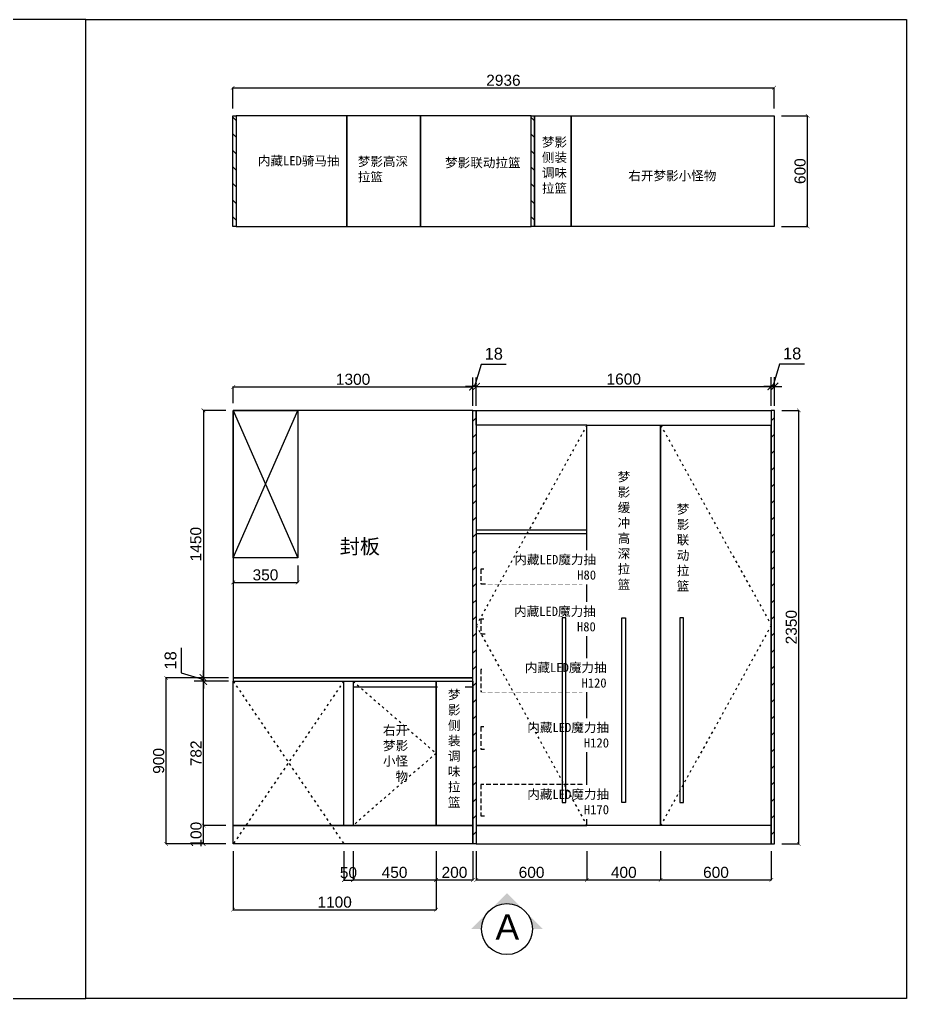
# Model space of a CAD drawing. Header units: millimetres. Extents: x 0 to 1097966, y -63096 to 223085.
# Drawn here: x 1084147 to 1088957, y 207450 to 212756 of the extents above; entities that cross this region are included whole.
import ezdxf

# ---------------------------------------------------------------- set-up
doc = ezdxf.new("R2010")
doc.units = ezdxf.units.MM
for name, pattern in [('1800', [200000, 100000, 100000]), ('34', [30, 12, -18]), ('DASHEDX2', [38.1, 25.4, -12.7])]:
    doc.linetypes.add(name, pattern=pattern)
doc.styles.get("Standard").update_dxf_attribs({"font": 'arial.ttf'})
doc.dimstyles.new('板材标注', dxfattribs={"dimscale": 40, "dimtxt": 1.6, "dimasz": 1, "dimexe": 1.25, "dimexo": 0.625, "dimtad": 1, "dimdec": 0, "dimtxsty": 'Standard', "dimblk": 'ARCHTICK', "dimcen": 2.5, "dimdle": 2, "dimclrd": 5, "dimclre": 5, "dimadec": 0, "dimazin": 0, "dimtfac": 1, "dimtmove": 1, "dimatfit": 3, "dimldrblk": 'DOT', "dimfxl": 1, "dimarcsym": 0})
doc.dimstyles.new('橱柜侧', dxfattribs={"dimtxt": 60, "dimasz": 20, "dimexe": 1.25, "dimexo": 40, "dimgap": 10, "dimtad": 1, "dimdec": 0, "dimtxsty": 'Standard', "dimblk": 'ARCHTICK', "dimcen": 2.5, "dimclrd": 1, "dimclre": 1, "dimadec": 0, "dimazin": 0, "dimtfac": 1, "dimtmove": 0, "dimatfit": 3, "dimfxl": 1, "dimarcsym": 0})
pattern_1 = [(45, (-21950.55, -12343.9), (-44.9012806, 44.9012806), [])]
pattern_2 = [(135, (1287399.76, -781659.03), (-44.9012806, -44.9012806), [])]

# ---------------------------------------------------------------- blocks, each defined once
blk = doc.blocks.new('_ArchTick')
at = {"color": 0, "linetype": 'ByBlock', "const_width": 0.15}
blk.add_lwpolyline([(-0.5, -0.5), (0.5, 0.5)], dxfattribs=at)
blk = doc.blocks.new('*D220')
at = {"color": 1, "lineweight": -2, "transparency": 16777216}
for p, q in [((1087624, 208247.7), (1087624, 208091.5)), ((1088224, 208247.7), (1088224, 208091.5)), ((1087624, 208092.7), (1088224, 208092.7))]:
    blk.add_line(p, q, dxfattribs=at)
at = {"layer": 'Defpoints', "color": 0, "linetype": '1800', "lineweight": -2, "transparency": 16777216}
for p in [(1087624, 208287.7), (1088224, 208287.7), (1088224, 208092.7)]:
    blk.add_point(p, dxfattribs=at)
at = {"color": 1, "linetype": '1800', "lineweight": -2, "transparency": 16777216, "xscale": 20, "yscale": 20, "zscale": 20, "rotation": 180}
blk.add_blockref('_ArchTick', (1087624, 208092.7), dxfattribs=at)
at = {"color": 1, "linetype": '1800', "lineweight": -2, "transparency": 16777216, "xscale": 20, "yscale": 20, "zscale": 20}
blk.add_blockref('_ArchTick', (1088224, 208092.7), dxfattribs=at)
at = {"color": 0, "linetype": '1800', "transparency": 16777216, "insert": (1087924, 208133.3), "char_height": 60, "attachment_point": 5}
blk.add_mtext('600', dxfattribs=at)
blk = doc.blocks.new('*D221')
at = {"color": 1, "lineweight": -2, "transparency": 16777216}
for p, q in [((1087224, 208247.7), (1087224, 208091.5)), ((1087624, 208247.7), (1087624, 208091.5)), ((1087224, 208092.7), (1087624, 208092.7))]:
    blk.add_line(p, q, dxfattribs=at)
at = {"layer": 'Defpoints', "color": 0, "linetype": '1800', "lineweight": -2, "transparency": 16777216}
for p in [(1087224, 208287.7), (1087624, 208287.7), (1087624, 208092.7)]:
    blk.add_point(p, dxfattribs=at)
at = {"color": 1, "linetype": '1800', "lineweight": -2, "transparency": 16777216, "xscale": 20, "yscale": 20, "zscale": 20, "rotation": 180}
blk.add_blockref('_ArchTick', (1087224, 208092.7), dxfattribs=at)
at = {"color": 1, "linetype": '1800', "lineweight": -2, "transparency": 16777216, "xscale": 20, "yscale": 20, "zscale": 20}
blk.add_blockref('_ArchTick', (1087624, 208092.7), dxfattribs=at)
at = {"color": 0, "linetype": '1800', "transparency": 16777216, "insert": (1087424, 208133.3), "char_height": 60, "attachment_point": 5}
blk.add_mtext('400', dxfattribs=at)
blk = doc.blocks.new('*D222')
at = {"color": 1, "lineweight": -2, "transparency": 16777216}
for p, q in [((1086624, 208247.7), (1086624, 208091.5)), ((1087224, 208247.7), (1087224, 208091.5)), ((1086624, 208092.7), (1087224, 208092.7))]:
    blk.add_line(p, q, dxfattribs=at)
at = {"layer": 'Defpoints', "color": 0, "linetype": '1800', "lineweight": -2, "transparency": 16777216}
for p in [(1086624, 208287.7), (1087224, 208287.7), (1087224, 208092.7)]:
    blk.add_point(p, dxfattribs=at)
at = {"color": 1, "linetype": '1800', "lineweight": -2, "transparency": 16777216, "xscale": 20, "yscale": 20, "zscale": 20, "rotation": 180}
blk.add_blockref('_ArchTick', (1086624, 208092.7), dxfattribs=at)
at = {"color": 1, "linetype": '1800', "lineweight": -2, "transparency": 16777216, "xscale": 20, "yscale": 20, "zscale": 20}
blk.add_blockref('_ArchTick', (1087224, 208092.7), dxfattribs=at)
at = {"color": 0, "linetype": '1800', "transparency": 16777216, "insert": (1086924, 208133.3), "char_height": 60, "attachment_point": 5}
blk.add_mtext('600', dxfattribs=at)
blk = doc.blocks.new('*D223')
at = {"color": 1, "lineweight": -2, "transparency": 16777216}
for p, q in [((1086406, 208247.7), (1086406, 208091.5)), ((1086606, 208247.7), (1086606, 208091.5)), ((1086406, 208092.7), (1086606, 208092.7))]:
    blk.add_line(p, q, dxfattribs=at)
at = {"layer": 'Defpoints', "color": 0, "linetype": '1800', "lineweight": -2, "transparency": 16777216}
for p in [(1086406, 208287.7), (1086606, 208287.7), (1086606, 208092.7)]:
    blk.add_point(p, dxfattribs=at)
at = {"color": 1, "linetype": '1800', "lineweight": -2, "transparency": 16777216, "xscale": 20, "yscale": 20, "zscale": 20, "rotation": 180}
blk.add_blockref('_ArchTick', (1086406, 208092.7), dxfattribs=at)
at = {"color": 1, "linetype": '1800', "lineweight": -2, "transparency": 16777216, "xscale": 20, "yscale": 20, "zscale": 20}
blk.add_blockref('_ArchTick', (1086606, 208092.7), dxfattribs=at)
at = {"color": 0, "linetype": '1800', "transparency": 16777216, "insert": (1086506, 208133.3), "char_height": 60, "attachment_point": 5}
blk.add_mtext('200', dxfattribs=at)
blk = doc.blocks.new('*D224')
at = {"color": 1, "lineweight": -2, "transparency": 16777216}
for p, q in [((1085956, 208247.7), (1085956, 208091.5)), ((1086406, 208247.7), (1086406, 208091.5)), ((1085956, 208092.7), (1086406, 208092.7))]:
    blk.add_line(p, q, dxfattribs=at)
at = {"layer": 'Defpoints', "color": 0, "linetype": '1800', "lineweight": -2, "transparency": 16777216}
for p in [(1085956, 208287.7), (1086406, 208287.7), (1086406, 208092.7)]:
    blk.add_point(p, dxfattribs=at)
at = {"color": 1, "linetype": '1800', "lineweight": -2, "transparency": 16777216, "xscale": 20, "yscale": 20, "zscale": 20, "rotation": 180}
blk.add_blockref('_ArchTick', (1085956, 208092.7), dxfattribs=at)
at = {"color": 1, "linetype": '1800', "lineweight": -2, "transparency": 16777216, "xscale": 20, "yscale": 20, "zscale": 20}
blk.add_blockref('_ArchTick', (1086406, 208092.7), dxfattribs=at)
at = {"color": 0, "linetype": '1800', "transparency": 16777216, "insert": (1086181, 208133.3), "char_height": 60, "attachment_point": 5}
blk.add_mtext('450', dxfattribs=at)
blk = doc.blocks.new('*D225')
at = {"color": 1, "lineweight": -2, "transparency": 16777216}
for p, q in [((1085906, 208247.7), (1085906, 208090.2)), ((1085956, 208247.7), (1085956, 208090.2)), ((1085906, 208091.5), (1085956, 208091.5))]:
    blk.add_line(p, q, dxfattribs=at)
at = {"layer": 'Defpoints', "color": 0, "linetype": '1800', "lineweight": -2, "transparency": 16777216}
for p in [(1085906, 208287.7), (1085956, 208287.7), (1085956, 208091.5)]:
    blk.add_point(p, dxfattribs=at)
at = {"color": 1, "linetype": '1800', "lineweight": -2, "transparency": 16777216, "xscale": 20, "yscale": 20, "zscale": 20, "rotation": 180}
blk.add_blockref('_ArchTick', (1085906, 208091.5), dxfattribs=at)
at = {"color": 1, "linetype": '1800', "lineweight": -2, "transparency": 16777216, "xscale": 20, "yscale": 20, "zscale": 20}
blk.add_blockref('_ArchTick', (1085956, 208091.5), dxfattribs=at)
at = {"color": 0, "linetype": '1800', "transparency": 16777216, "insert": (1085931, 208132.1), "char_height": 60, "attachment_point": 5}
blk.add_mtext('50', dxfattribs=at)
blk = doc.blocks.new('*D226')
at = {"color": 1, "lineweight": -2, "transparency": 16777216}
for p, q in [((1085306, 208247.7), (1085306, 207930.1)), ((1086406, 208247.7), (1086406, 207930.1)), ((1085306, 207931.3), (1086406, 207931.3))]:
    blk.add_line(p, q, dxfattribs=at)
at = {"layer": 'Defpoints', "color": 0, "linetype": '1800', "lineweight": -2, "transparency": 16777216}
for p in [(1085306, 208287.7), (1086406, 208287.7), (1086406, 207931.3)]:
    blk.add_point(p, dxfattribs=at)
at = {"color": 1, "linetype": '1800', "lineweight": -2, "transparency": 16777216, "xscale": 20, "yscale": 20, "zscale": 20, "rotation": 180}
blk.add_blockref('_ArchTick', (1085306, 207931.3), dxfattribs=at)
at = {"color": 1, "linetype": '1800', "lineweight": -2, "transparency": 16777216, "xscale": 20, "yscale": 20, "zscale": 20}
blk.add_blockref('_ArchTick', (1086406, 207931.3), dxfattribs=at)
at = {"color": 0, "linetype": '1800', "transparency": 16777216, "insert": (1085856, 207972), "char_height": 60, "attachment_point": 5}
blk.add_mtext('1100', dxfattribs=at)
blk = doc.blocks.new('*D227')
at = {"color": 1, "lineweight": -2, "transparency": 16777216}
for p, q in [((1085266, 208387.7), (1085144.2, 208387.7)), ((1085145.5, 208287.7), (1085145.5, 208387.7)), ((1085266, 208287.7), (1085144.2, 208287.7))]:
    blk.add_line(p, q, dxfattribs=at)
at = {"layer": 'Defpoints', "color": 0, "linetype": '1800', "lineweight": -2, "transparency": 16777216}
for p in [(1085145.5, 208387.7), (1085306, 208387.7), (1085306, 208287.7)]:
    blk.add_point(p, dxfattribs=at)
at = {"color": 1, "linetype": '1800', "lineweight": -2, "transparency": 16777216, "xscale": 20, "yscale": 20, "zscale": 20}
for p, rotation in [((1085145.5, 208387.7), 90), ((1085145.5, 208287.7), 270)]:
    blk.add_blockref('_ArchTick', p, dxfattribs=dict(at, rotation=rotation))
at = {"color": 0, "linetype": '1800', "transparency": 16777216, "insert": (1085104.8, 208337.7), "char_height": 60, "attachment_point": 5, "rotation": 90}
blk.add_mtext('100', dxfattribs=at)
blk = doc.blocks.new('*D228')
at = {"color": 1, "lineweight": -2, "transparency": 16777216}
for p, q in [((1085266, 209169.7), (1085144.2, 209169.7)), ((1085145.5, 208387.7), (1085145.5, 209169.7)), ((1085266, 208387.7), (1085144.2, 208387.7))]:
    blk.add_line(p, q, dxfattribs=at)
at = {"layer": 'Defpoints', "color": 0, "linetype": '1800', "lineweight": -2, "transparency": 16777216}
for p in [(1085145.5, 209169.7), (1085306, 209169.7), (1085306, 208387.7)]:
    blk.add_point(p, dxfattribs=at)
at = {"color": 1, "linetype": '1800', "lineweight": -2, "transparency": 16777216, "xscale": 20, "yscale": 20, "zscale": 20}
for p, rotation in [((1085145.5, 209169.7), 90), ((1085145.5, 208387.7), 270)]:
    blk.add_blockref('_ArchTick', p, dxfattribs=dict(at, rotation=rotation))
at = {"color": 0, "linetype": '1800', "transparency": 16777216, "insert": (1085104.8, 208778.7), "char_height": 60, "attachment_point": 5, "rotation": 90}
blk.add_mtext('782', dxfattribs=at)
blk = doc.blocks.new('*D229')
at = {"color": 5, "lineweight": -2, "transparency": 16777216}
for p, q in [((1085024, 209350.5), (1085024, 209214.7)), ((1085024, 209214.7), (1085144.2, 209178.7)), ((1085144.2, 209187.7), (1085144.2, 209227.7)), ((1085281, 209187.7), (1085094.2, 209187.7)), ((1085281, 209169.7), (1085094.2, 209169.7)), ((1085144.2, 209169.7), (1085144.2, 209187.7)), ((1085144.2, 209169.7), (1085144.2, 209129.7))]:
    blk.add_line(p, q, dxfattribs=at)
at = {"layer": 'Defpoints', "color": 0, "linetype": '1800', "lineweight": -2, "transparency": 16777216}
for p in [(1085144.2, 209187.7), (1085306, 209187.7), (1085306, 209169.7)]:
    blk.add_point(p, dxfattribs=at)
at = {"color": 5, "linetype": '1800', "lineweight": -2, "transparency": 16777216, "xscale": 40, "yscale": 40, "zscale": 40}
for p, rotation in [((1085144.2, 209187.7), 270), ((1085144.2, 209169.7), 90)]:
    blk.add_blockref('_ArchTick', p, dxfattribs=dict(at, rotation=rotation))
at = {"color": 0, "linetype": '1800', "transparency": 16777216, "insert": (1084966.3, 209282.6), "char_height": 64, "attachment_point": 5, "rotation": 90}
blk.add_mtext('18', dxfattribs=at)
blk = doc.blocks.new('_Dot')
at = {"color": 0, "linetype": 'ByBlock', "lineweight": -2}
blk.add_line((-0.5, 0), (-1, 0), dxfattribs=at)
at = {"color": 0, "linetype": 'ByBlock', "const_width": 0.5}
blk.add_lwpolyline([(-0.25, 0, 1), (0.25, 0, 1)], format="xyb", close=True, dxfattribs=at)
blk = doc.blocks.new('*D230')
at = {"color": 1, "lineweight": -2, "transparency": 16777216}
for p, q in [((1085266, 209187.7), (1084941.2, 209187.7)), ((1084942.5, 208287.7), (1084942.5, 209187.7)), ((1085266, 208287.7), (1084941.2, 208287.7))]:
    blk.add_line(p, q, dxfattribs=at)
at = {"layer": 'Defpoints', "color": 0, "linetype": '1800', "lineweight": -2, "transparency": 16777216}
for p in [(1084942.5, 209187.7), (1085306, 209187.7), (1085306, 208287.7)]:
    blk.add_point(p, dxfattribs=at)
at = {"color": 1, "linetype": '1800', "lineweight": -2, "transparency": 16777216, "xscale": 20, "yscale": 20, "zscale": 20}
for p, rotation in [((1084942.5, 209187.7), 90), ((1084942.5, 208287.7), 270)]:
    blk.add_blockref('_ArchTick', p, dxfattribs=dict(at, rotation=rotation))
at = {"color": 0, "linetype": '1800', "transparency": 16777216, "insert": (1084901.8, 208737.7), "char_height": 60, "attachment_point": 5, "rotation": 90}
blk.add_mtext('900', dxfattribs=at)
blk = doc.blocks.new('*D231')
at = {"color": 1, "lineweight": -2, "transparency": 16777216}
for p, q in [((1088282, 210637.7), (1088374.5, 210637.7)), ((1088373.3, 208287.7), (1088373.3, 210637.7)), ((1088282, 208287.7), (1088374.5, 208287.7))]:
    blk.add_line(p, q, dxfattribs=at)
at = {"layer": 'Defpoints', "color": 0, "linetype": '1800', "lineweight": -2, "transparency": 16777216}
for p in [(1088242, 210637.7), (1088373.3, 210637.7), (1088242, 208287.7)]:
    blk.add_point(p, dxfattribs=at)
at = {"color": 1, "linetype": '1800', "lineweight": -2, "transparency": 16777216, "xscale": 20, "yscale": 20, "zscale": 20}
for p, rotation in [((1088373.3, 210637.7), 90), ((1088373.3, 208287.7), 270)]:
    blk.add_blockref('_ArchTick', p, dxfattribs=dict(at, rotation=rotation))
at = {"color": 0, "linetype": '1800', "transparency": 16777216, "insert": (1088332.6, 209462.7), "char_height": 60, "attachment_point": 5, "rotation": 90}
blk.add_mtext('2350', dxfattribs=at)
blk = doc.blocks.new('*D232')
at = {"color": 1, "lineweight": -2, "transparency": 16777216}
for p, q in [((1085306, 210677.7), (1085306, 210766.6)), ((1085306, 210765.3), (1086606, 210765.3)), ((1086606, 210677.7), (1086606, 210766.6))]:
    blk.add_line(p, q, dxfattribs=at)
at = {"layer": 'Defpoints', "color": 0, "linetype": '1800', "lineweight": -2, "transparency": 16777216}
for p in [(1086606, 210765.3), (1085306, 210637.7), (1086606, 210637.7)]:
    blk.add_point(p, dxfattribs=at)
at = {"color": 1, "linetype": '1800', "lineweight": -2, "transparency": 16777216, "xscale": 20, "yscale": 20, "zscale": 20, "rotation": 180}
blk.add_blockref('_ArchTick', (1085306, 210765.3), dxfattribs=at)
at = {"color": 1, "linetype": '1800', "lineweight": -2, "transparency": 16777216, "xscale": 20, "yscale": 20, "zscale": 20}
blk.add_blockref('_ArchTick', (1086606, 210765.3), dxfattribs=at)
at = {"color": 0, "linetype": '1800', "transparency": 16777216, "insert": (1085956, 210806), "char_height": 60, "attachment_point": 5}
blk.add_mtext('1300', dxfattribs=at)
blk = doc.blocks.new('*D233')
at = {"color": 1, "lineweight": -2, "transparency": 16777216}
for p, q in [((1085266, 210637.7), (1085143, 210637.7)), ((1085144.2, 210637.7), (1085144.2, 209187.7)), ((1085266, 209187.7), (1085143, 209187.7))]:
    blk.add_line(p, q, dxfattribs=at)
at = {"layer": 'Defpoints', "color": 0, "linetype": '1800', "lineweight": -2, "transparency": 16777216}
for p in [(1085306, 210637.7), (1085144.2, 209187.7), (1085306, 209187.7)]:
    blk.add_point(p, dxfattribs=at)
at = {"color": 1, "linetype": '1800', "lineweight": -2, "transparency": 16777216, "xscale": 20, "yscale": 20, "zscale": 20}
for p, rotation in [((1085144.2, 210637.7), 90), ((1085144.2, 209187.7), 270)]:
    blk.add_blockref('_ArchTick', p, dxfattribs=dict(at, rotation=rotation))
at = {"color": 0, "linetype": '1800', "transparency": 16777216, "insert": (1085103.6, 209912.7), "char_height": 60, "attachment_point": 5, "rotation": 90}
blk.add_mtext('1450', dxfattribs=at)
blk = doc.blocks.new('*D234')
at = {"color": 1, "lineweight": -2, "transparency": 16777216}
for p, q in [((1085306, 209797.7), (1085306, 209704)), ((1085656, 209797.7), (1085656, 209704)), ((1085306, 209705.3), (1085656, 209705.3))]:
    blk.add_line(p, q, dxfattribs=at)
at = {"layer": 'Defpoints', "color": 0, "linetype": '1800', "lineweight": -2, "transparency": 16777216}
for p in [(1085306, 209837.7), (1085656, 209837.7), (1085656, 209705.3)]:
    blk.add_point(p, dxfattribs=at)
at = {"color": 1, "linetype": '1800', "lineweight": -2, "transparency": 16777216, "xscale": 20, "yscale": 20, "zscale": 20, "rotation": 180}
blk.add_blockref('_ArchTick', (1085306, 209705.3), dxfattribs=at)
at = {"color": 1, "linetype": '1800', "lineweight": -2, "transparency": 16777216, "xscale": 20, "yscale": 20, "zscale": 20}
blk.add_blockref('_ArchTick', (1085656, 209705.3), dxfattribs=at)
at = {"color": 0, "linetype": '1800', "transparency": 16777216, "insert": (1085481, 209745.9), "char_height": 60, "attachment_point": 5}
blk.add_mtext('350', dxfattribs=at)
blk = doc.blocks.new('*D235')
at = {"color": 1, "linetype": '1800', "lineweight": -2, "transparency": 16777216}
for p, q in [((1086624, 210677.7), (1086624, 210767.8)), ((1086624, 210766.6), (1088224, 210766.6)), ((1088224, 210677.7), (1088224, 210767.8))]:
    blk.add_line(p, q, dxfattribs=at)
at = {"layer": 'Defpoints', "color": 0, "linetype": '1800', "lineweight": -2, "transparency": 16777216}
for p in [(1088224, 210766.6), (1086624, 210637.7), (1088224, 210637.7)]:
    blk.add_point(p, dxfattribs=at)
at = {"color": 1, "linetype": '1800', "lineweight": -2, "transparency": 16777216, "xscale": 20, "yscale": 20, "zscale": 20, "rotation": 180}
blk.add_blockref('_ArchTick', (1086624, 210766.6), dxfattribs=at)
at = {"color": 1, "linetype": '1800', "lineweight": -2, "transparency": 16777216, "xscale": 20, "yscale": 20, "zscale": 20}
blk.add_blockref('_ArchTick', (1088224, 210766.6), dxfattribs=at)
at = {"color": 0, "linetype": '1800', "lineweight": -2, "transparency": 16777216, "insert": (1087424, 210807.2), "char_height": 60, "attachment_point": 5}
blk.add_mtext('1600', dxfattribs=at)
blk = doc.blocks.new('*D236')
at = {"color": 5, "linetype": '1800', "lineweight": -2, "transparency": 16777216}
for p, q in [((1088269.1, 210888), (1088233, 210767.8)), ((1088404.9, 210888), (1088269.1, 210888)), ((1088224, 210662.7), (1088224, 210817.8)), ((1088242, 210662.7), (1088242, 210817.8)), ((1088224, 210767.8), (1088184, 210767.8)), ((1088224, 210767.8), (1088242, 210767.8)), ((1088242, 210767.8), (1088282, 210767.8))]:
    blk.add_line(p, q, dxfattribs=at)
at = {"layer": 'Defpoints', "color": 0, "linetype": '1800', "lineweight": -2, "transparency": 16777216}
for p in [(1088242, 210767.8), (1088224, 210637.7), (1088242, 210637.7)]:
    blk.add_point(p, dxfattribs=at)
at = {"color": 5, "linetype": '1800', "lineweight": -2, "transparency": 16777216, "xscale": 40, "yscale": 40, "zscale": 40}
blk.add_blockref('_ArchTick', (1088224, 210767.8), dxfattribs=at)
at = {"color": 5, "linetype": '1800', "lineweight": -2, "transparency": 16777216, "xscale": 40, "yscale": 40, "zscale": 40, "rotation": 180}
blk.add_blockref('_ArchTick', (1088242, 210767.8), dxfattribs=at)
at = {"color": 0, "linetype": '1800', "lineweight": -2, "transparency": 16777216, "insert": (1088337, 210945.7), "char_height": 64, "attachment_point": 5}
blk.add_mtext('18', dxfattribs=at)
blk = doc.blocks.new('*D237')
at = {"color": 5, "linetype": '1800', "lineweight": -2, "transparency": 16777216}
for p, q in [((1086651.1, 210886.8), (1086615, 210766.6)), ((1086786.9, 210886.8), (1086651.1, 210886.8)), ((1086606, 210662.7), (1086606, 210816.6)), ((1086624, 210662.7), (1086624, 210816.6)), ((1086606, 210766.6), (1086566, 210766.6)), ((1086624, 210766.6), (1086606, 210766.6)), ((1086624, 210766.6), (1086664, 210766.6))]:
    blk.add_line(p, q, dxfattribs=at)
at = {"layer": 'Defpoints', "color": 0, "linetype": '1800', "lineweight": -2, "transparency": 16777216}
for p in [(1086606, 210766.6), (1086606, 210637.7), (1086624, 210637.7)]:
    blk.add_point(p, dxfattribs=at)
at = {"color": 5, "linetype": '1800', "lineweight": -2, "transparency": 16777216, "xscale": 40, "yscale": 40, "zscale": 40}
blk.add_blockref('_ArchTick', (1086606, 210766.6), dxfattribs=at)
at = {"color": 5, "linetype": '1800', "lineweight": -2, "transparency": 16777216, "xscale": 40, "yscale": 40, "zscale": 40, "rotation": 180}
blk.add_blockref('_ArchTick', (1086624, 210766.6), dxfattribs=at)
at = {"color": 0, "linetype": '1800', "lineweight": -2, "transparency": 16777216, "insert": (1086719, 210944.4), "char_height": 64, "attachment_point": 5}
blk.add_mtext('18', dxfattribs=at)
blk = doc.blocks.new('*D242')
at = {"color": 1, "linetype": '1800', "lineweight": -2, "transparency": 16777216}
for p, q in [((1085303.4, 212274.7), (1085303.4, 212387.6)), ((1085303.4, 212386.4), (1088239.4, 212386.4)), ((1088239.4, 212274.7), (1088239.4, 212387.6))]:
    blk.add_line(p, q, dxfattribs=at)
at = {"layer": 'Defpoints', "color": 0, "linetype": '1800', "lineweight": -2, "transparency": 16777216}
for p in [(1088239.4, 212386.4), (1085303.4, 212234.7), (1088239.4, 212234.7)]:
    blk.add_point(p, dxfattribs=at)
at = {"color": 1, "linetype": '1800', "lineweight": -2, "transparency": 16777216, "xscale": 20, "yscale": 20, "zscale": 20, "rotation": 180}
blk.add_blockref('_ArchTick', (1085303.4, 212386.4), dxfattribs=at)
at = {"color": 1, "linetype": '1800', "lineweight": -2, "transparency": 16777216, "xscale": 20, "yscale": 20, "zscale": 20}
blk.add_blockref('_ArchTick', (1088239.4, 212386.4), dxfattribs=at)
at = {"color": 0, "linetype": '1800', "lineweight": -2, "transparency": 16777216, "insert": (1086771.4, 212427), "char_height": 60, "attachment_point": 5}
blk.add_mtext('2936', dxfattribs=at)
blk = doc.blocks.new('*D243')
at = {"color": 1, "linetype": '1800', "lineweight": -2, "transparency": 16777216}
for p, q in [((1088279.4, 212234.7), (1088422.3, 212234.7)), ((1088421.1, 211634.7), (1088421.1, 212234.7)), ((1088279.4, 211634.7), (1088422.3, 211634.7))]:
    blk.add_line(p, q, dxfattribs=at)
at = {"layer": 'Defpoints', "color": 0, "linetype": '1800', "lineweight": -2, "transparency": 16777216}
for p in [(1088239.4, 212234.7), (1088421.1, 212234.7), (1088239.4, 211634.7)]:
    blk.add_point(p, dxfattribs=at)
at = {"color": 1, "linetype": '1800', "lineweight": -2, "transparency": 16777216, "xscale": 20, "yscale": 20, "zscale": 20}
for p, rotation in [((1088421.1, 212234.7), 90), ((1088421.1, 211634.7), 270)]:
    blk.add_blockref('_ArchTick', p, dxfattribs=dict(at, rotation=rotation))
at = {"color": 0, "linetype": '1800', "lineweight": -2, "transparency": 16777216, "insert": (1088380.4, 211934.7), "char_height": 60, "attachment_point": 5, "rotation": 90}
blk.add_mtext('600', dxfattribs=at)

msp = doc.modelspace()

# ---------------------------------------------------------------- hatches: boundary and pattern name
h = msp.add_hatch()
h.set_pattern_fill('ANSI31', color=256, scale=20, angle=90)
h.set_pattern_definition(pattern_2)
h.paths.add_polyline_path([(1085303.352, 212234.742), (1085303.352, 211634.742), (1085321.352, 211634.742), (1085321.352, 212234.742)])
h = msp.add_hatch()
h.set_pattern_fill('ANSI31', color=256, scale=20, angle=90)
h.set_pattern_definition(pattern_2)
h.paths.add_polyline_path([(1086921.352, 212234.742), (1086921.352, 211634.742), (1086939.352, 211634.742), (1086939.352, 212234.742)])
h = msp.add_hatch()
h.set_pattern_fill('ANSI31', color=256, scale=20)
h.set_pattern_definition(pattern_1)
h.paths.add_polyline_path([(1086606.028, 208287.694), (1086606.028, 210637.694), (1086624.028, 210637.694), (1086624.028, 208287.694)])
h = msp.add_hatch()
h.set_pattern_fill('ANSI31', color=256, scale=20)
h.set_pattern_definition(pattern_1)
h.paths.add_polyline_path([(1088224.028, 210637.694), (1088224.028, 208287.694), (1088242.028, 208287.694), (1088242.028, 210637.694)])
h = msp.add_hatch(color=7)
h.paths.add_polyline_path([(1086790.535, 208021.474), (1086692.94, 207923.879, -0.41421356), (1086888.131, 207923.879)])
h.paths.add_polyline_path([(1086692.94, 207923.879), (1086595.344, 207826.283), (1086652.514, 207826.283, -0.19891237)])
h.paths.add_polyline_path([(1086888.131, 207923.879, -0.19891237), (1086928.556, 207826.283), (1086985.727, 207826.283)])

# ---------------------------------------------------------------- linework, layer by layer
at = {"color": 1}
for p, q in [((1085306.028, 210637.694), (1085656.028, 210637.694)), ((1085306.028, 209837.694), (1085306.028, 210637.694)), ((1085306.028, 210637.694), (1085656.028, 209837.694)), ((1085306.028, 209837.694), (1085656.028, 210637.694)), ((1085656.028, 210637.694), (1085656.028, 209837.694)), ((1085656.028, 209837.694), (1085306.028, 209837.694))]:
    msp.add_line(p, q, dxfattribs=at)
for p, q in [((1086606.028, 208287.694), (1086606.028, 210637.694)), ((1086606.028, 210637.694), (1086624.028, 210637.694)), ((1086624.028, 210557.694), (1086624.028, 210637.694)), ((1086624.028, 210637.694), (1088224.028, 210637.694)), ((1086624.028, 210637.694), (1086624.028, 208287.694)), ((1088224.028, 210637.694), (1088224.028, 210557.694)), ((1088242.028, 210637.694), (1088224.028, 210637.694)), ((1088224.028, 210637.694), (1088224.028, 208287.694)), ((1088242.028, 208287.694), (1088242.028, 210637.694)), ((1087224.028, 210557.694), (1086624.028, 210557.694)), ((1086624.028, 210557.694), (1086624.028, 208387.694)), ((1087224.028, 210557.694), (1087624.028, 210557.694)), ((1087224.028, 208387.694), (1087224.028, 210557.694)), ((1087224.028, 208387.694), (1087224.028, 210557.694)), ((1087224.028, 208387.694), (1087224.028, 210557.694)), ((1087624.028, 208387.694), (1087624.028, 210557.694)), ((1087624.028, 210557.694), (1088224.028, 210557.694)), ((1087624.028, 210557.694), (1087624.028, 208387.694)), ((1087624.028, 208387.694), (1087624.028, 210557.694)), ((1087624.028, 210557.694), (1087624.028, 208387.694)), ((1088224.028, 210557.694), (1088224.028, 208387.694)), ((1088224.028, 208387.694), (1088224.028, 210557.694)), ((1087224.028, 209987.694), (1086624.028, 209987.694)), ((1086624.028, 209987.694), (1086624.028, 209969.694)), ((1086624.028, 209969.694), (1087224.028, 209969.694)), ((1085656.028, 209837.694), (1085306.028, 209837.694)), ((1086606.028, 209187.694), (1085306.028, 209187.694)), ((1085306.028, 209187.694), (1085306.028, 209169.694)), ((1085306.028, 208387.694), (1085306.028, 209169.694)), ((1085306.028, 209169.694), (1086406.028, 209169.694)), ((1085906.028, 208387.694), (1085906.028, 209169.694)), ((1085906.028, 209169.694), (1085956.028, 209169.694)), ((1085956.028, 209169.694), (1085956.028, 208387.694)), ((1085956.028, 209169.694), (1085956.028, 209139.694)), ((1086406.028, 208387.694), (1086406.028, 209169.694)), ((1086406.028, 209169.694), (1086606.028, 209169.694)), ((1086406.028, 209169.694), (1086406.028, 208387.694)), ((1086606.028, 209169.694), (1086606.028, 209187.694)), ((1086606.028, 209169.694), (1086606.028, 208387.694)), ((1086606.028, 209139.694), (1086606.028, 209169.694)), ((1085956.028, 209139.694), (1086606.028, 209139.694)), ((1086406.028, 208387.694), (1085306.028, 208387.694)), ((1085306.028, 208287.694), (1085306.028, 208387.694)), ((1085306.028, 208387.694), (1086606.028, 208387.694)), ((1085956.028, 208387.694), (1085906.028, 208387.694)), ((1086606.028, 208387.694), (1086406.028, 208387.694)), ((1086606.028, 208387.694), (1086606.028, 208287.694)), ((1086624.028, 208387.694), (1087224.028, 208387.694)), ((1086624.028, 208387.694), (1086624.028, 208287.694)), ((1088224.028, 208387.694), (1086624.028, 208387.694)), ((1087624.028, 208387.694), (1087224.028, 208387.694)), ((1088224.028, 208387.694), (1087624.028, 208387.694)), ((1088224.028, 208287.694), (1088224.028, 208387.694)), ((1086606.028, 208287.694), (1085306.028, 208287.694)), ((1086624.028, 208287.694), (1086606.028, 208287.694)), ((1086624.028, 208287.694), (1088224.028, 208287.694)), ((1088224.028, 208287.694), (1088242.028, 208287.694))]:
    msp.add_line(p, q)
at = {"color": 8, "linetype": '34'}
for p, q in [((1087624.028, 210557.694), (1088224.028, 209472.694)), ((1088224.028, 209472.694), (1087624.028, 208387.694))]:
    msp.add_line(p, q, dxfattribs=at)
at = {"color": 251, "linetype": '34', "true_color": 0x636466}
for p, q in [((1085905.585, 209169.694), (1085306.028, 208287.694)), ((1085306.028, 209169.694), (1085906.028, 208287.694))]:
    msp.add_line(p, q, dxfattribs=at)
for points in [[(1078938.869, 207450.285), (1084506.276, 207450.285), (1084506.276, 212756.256), (1078938.869, 212756.256)], [(1085306.028, 209187.694), (1086606.028, 209187.694), (1086606.028, 210637.694), (1085306.028, 210637.694)], [(1087414.028, 209512.694), (1087434.028, 209512.694), (1087434.028, 208512.694), (1087414.028, 208512.694)], [(1087748.028, 209512.694), (1087728.028, 209512.694), (1087728.028, 208512.694), (1087748.028, 208512.694)]]:
    msp.add_lwpolyline(points, close=True)
for points in [[(1085303.352, 212234.742), (1085321.352, 212234.742), (1085321.352, 211634.742), (1085303.352, 211634.742), (1085303.352, 212234.742)], [(1085921.352, 211634.742), (1085921.352, 212234.742), (1085321.352, 212234.742), (1085321.352, 211634.742), (1085921.352, 211634.742)], [(1086321.352, 212234.742), (1085921.352, 212234.742), (1085921.352, 211634.742), (1086321.352, 211634.742), (1086321.352, 212234.742)], [(1086921.352, 211634.742), (1086921.352, 212234.742), (1086321.352, 212234.742), (1086321.352, 211634.742), (1086921.352, 211634.742)], [(1086921.352, 212234.742), (1086939.352, 212234.742), (1086939.352, 211634.742), (1086921.352, 211634.742), (1086921.352, 212234.742)], [(1086939.352, 212234.742), (1087139.352, 212234.742), (1087139.352, 211634.742), (1086939.352, 211634.742), (1086939.352, 212234.742)], [(1087139.352, 212234.742), (1088239.352, 212234.742), (1088239.352, 211634.742), (1087139.352, 211634.742), (1087139.352, 212234.742)]]:
    msp.add_lwpolyline(points)
at = {"color": 8, "linetype": 'DASHEDX2'}
for points in [[(1087199.028, 209777.694), (1086649.028, 209777.694), (1086649.028, 209697.694), (1087199.028, 209697.694)], [(1087199.028, 209505.694), (1086649.028, 209505.694), (1086649.028, 209425.694), (1087199.028, 209425.694)], [(1087199.028, 209233.694), (1086649.028, 209233.694), (1086649.028, 209113.694), (1087199.028, 209113.694)], [(1087199.028, 208921.694), (1086649.028, 208921.694), (1086649.028, 208801.694), (1087199.028, 208801.694)], [(1087199.028, 208609.694), (1086649.028, 208609.694), (1086649.028, 208439.694), (1087199.028, 208439.694)]]:
    msp.add_lwpolyline(points, close=True, dxfattribs=at)
at = {"color": 7}
msp.add_circle((1086790.535, 207826.283), 138.021, dxfattribs=at)

# ---------------------------------------------------------------- texts
at = {"color": 251, "true_color": 0x636466, "attachment_point": 1}
for s, insert, char_height, width in [('{\\f宋体|b0|i0|c134|p2;梦影侧装调味拉篮}', (1086979.995, 212117.258), 50, 163.00182), ('\\pt100;{\\fSimSun|b0|i0|c134|p2;内藏LED骑马抽}', (1085439.644, 212015.854), 50, 421.7969), ('{\\f宋体|b0|i0|c134|p2;梦影高深拉篮}', (1085981.684, 212012.094), 50, 287.79138), ('{\\f宋体|b0|i0|c134|p2;梦影联动拉篮}', (1086455.145, 212005.337), 50, 421.7969), ('{\\f宋体|b0|i0|c134|p2;右开梦影小怪物}', (1087448.653, 211934.776), 50, 512.09345), ('{\\f宋体|b0|i0|c134|p2;封板}', (1085883.79, 209940.212), 80, 512.09345)]:
    msp.add_mtext(s, dxfattribs=dict(at, insert=insert, char_height=char_height, width=width))
at = {"char_height": 50, "attachment_point": 3, "bg_fill": 2}
for s, insert, width in [('{\\f宋体|b0|i0|c134|p2;梦影缓冲高深拉篮}', (1087459.135, 210302.699), 60.1258), ('{\\f宋体|b0|i0|c134|p2;右开梦影小怪物}', (1086254.504, 208928.773), 174.56511)]:
    msp.add_mtext(s, dxfattribs=dict(at, insert=insert, width=width))
at = {"color": 7, "insert": (1086728.189, 207906.569), "char_height": 138.021, "attachment_point": 1}
msp.add_mtext('A', dxfattribs=at)

# ---------------------------------------------------------------- dimensions: what is measured, and where the dimension line sits
at = {"linetype": '1800', "lineweight": -2}
for base, p1, p2, dimstyle, picture, middle in [((1088239.352, 212386.359), (1085303.352, 212234.742), (1088239.352, 212234.742), '橱柜侧', '*D242', (1086771.352, 212427.014)), ((1086606.028, 210766.591), (1086624.028, 210637.694), (1086606.028, 210637.694), '板材标注', '*D237', (1086676.081, 210944.444)), ((1088242.028, 210767.841), (1088224.028, 210637.694), (1088242.028, 210637.694), '板材标注', '*D236', (1088294.081, 210945.694)), ((1088224.028, 210766.591), (1086624.028, 210637.694), (1088224.028, 210637.694), '橱柜侧', '*D235', (1087424.028, 210807.225))]:
    dim = msp.add_linear_dim(base=base, p1=p1, p2=p2, dimstyle=dimstyle, dxfattribs=at)
    dim.commit()
    dim.dimension.update_dxf_attribs({"geometry": picture, "text_midpoint": middle})
dim = msp.add_linear_dim(base=(1088421.053, 212234.742), p1=(1088239.352, 211634.742), p2=(1088239.352, 212234.742), angle=90, dimstyle='橱柜侧', dxfattribs=at)
dim.commit()
dim.dimension.update_dxf_attribs({"geometry": '*D243', "text_midpoint": (1088380.418, 211934.742)})
for base, p1, p2, picture, middle in [((1086606.028, 210765.341), (1085306.028, 210637.694), (1086606.028, 210637.694), '*D232', (1085956.028, 210805.995)), ((1085656.028, 209705.293), (1085306.028, 209837.694), (1085656.028, 209837.694), '*D234', (1085481.028, 209745.948)), ((1086406.028, 207931.338), (1085306.028, 208287.694), (1086406.028, 208287.694), '*D226', (1085856.028, 207971.972)), ((1086406.028, 208092.701), (1085956.028, 208287.694), (1086406.028, 208287.694), '*D224', (1086181.028, 208133.336)), ((1086606.028, 208092.701), (1086406.028, 208287.694), (1086606.028, 208287.694), '*D223', (1086506.028, 208133.336)), ((1087224.028, 208092.701), (1086624.028, 208287.694), (1087224.028, 208287.694), '*D222', (1086924.028, 208133.336)), ((1087624.028, 208092.701), (1087224.028, 208287.694), (1087624.028, 208287.694), '*D221', (1087424.028, 208133.336)), ((1088224.028, 208092.701), (1087624.028, 208287.694), (1088224.028, 208287.694), '*D220', (1087924.028, 208133.336))]:
    dim = msp.add_linear_dim(base=base, p1=p1, p2=p2, dimstyle='橱柜侧')
    dim.commit()
    dim.dimension.update_dxf_attribs({"geometry": picture, "text_midpoint": middle})
for base, p1, p2, dimstyle, picture, middle in [((1085144.202, 209187.694), (1085306.028, 210637.694), (1085306.028, 209187.694), '橱柜侧', '*D233', (1085103.568, 209912.694)), ((1088373.278, 210637.694), (1088242.028, 208287.694), (1088242.028, 210637.694), '橱柜侧', '*D231', (1088332.623, 209462.694)), ((1085144.202, 209187.694), (1085306.028, 209169.694), (1085306.028, 209187.694), '板材标注', '*D229', (1084966.349, 209239.747)), ((1084942.472, 209187.694), (1085306.028, 208287.694), (1085306.028, 209187.694), '橱柜侧', '*D230', (1084901.838, 208737.694)), ((1085145.452, 209169.694), (1085306.028, 208387.694), (1085306.028, 209169.694), '橱柜侧', '*D228', (1085104.818, 208778.694))]:
    dim = msp.add_linear_dim(base=base, p1=p1, p2=p2, angle=90, dimstyle=dimstyle)
    dim.commit()
    dim.dimension.update_dxf_attribs({"geometry": picture, "text_midpoint": middle})
dim = msp.add_linear_dim(base=(1085145.452, 208387.694), p1=(1085306.028, 208287.694), p2=(1085306.028, 208387.694), angle=90, dimstyle='橱柜侧')
dim.commit()
dim.dimension.update_dxf_attribs({"geometry": '*D227', "text_midpoint": (1085145.452, 208337.694), "dimtype": 160})
dim = msp.add_linear_dim(base=(1085956.028, 208091.451), p1=(1085906.028, 208287.694), p2=(1085956.028, 208287.694), dimstyle='橱柜侧')
dim.commit()
dim.dimension.update_dxf_attribs({"geometry": '*D225', "text_midpoint": (1085931.028, 208091.451), "dimtype": 160})

# ---------------------------------------------------------------- next in the draw order: texts
at = {"char_height": 50, "attachment_point": 3, "bg_fill": 2}
for s, insert, width in [('{\\f宋体|b0|i0|c134|p2;梦影联动拉篮}', (1087779.532, 210127.58), 20.1258), ('{\\f宋体|b0|i0|c134|p2;梦影侧装调味拉篮}', (1086538.544, 209122.061), 98.05331)]:
    msp.add_mtext(s, dxfattribs=dict(at, insert=insert, width=width))
at = {"color": 8, "char_height": 50, "attachment_point": 3, "bg_fill": 2}
for s, insert, width in [('{\\fSimSun|b0|i0|c134|p2;内藏LED魔力抽\\PH80}', (1087273.772, 209853.995), 574.31196), ('{\\fSimSun|b0|i0|c134|p2;内藏LED魔力抽\\PH80}', (1087272.247, 209573.27), 574.31196), ('{\\fSimSun|b0|i0|c134|p2;内藏LED魔力抽\\PH120}', (1087330.912, 209268.84), 650.00957), ('{\\fSimSun|b0|i0|c134|p2;内藏LED魔力抽\\PH120}', (1087343.996, 208943.966), 650.00957), ('{\\fSimSun|b0|i0|c134|p2;内藏LED魔力抽\\PH170}', (1087343.996, 208581.966), 650.00957)]:
    msp.add_mtext(s, dxfattribs=dict(at, insert=insert, width=width))

# ---------------------------------------------------------------- next in the draw order: linework, layer by layer
msp.add_line((1085306.028, 209169.694), (1086606.028, 209169.694))
at = {"color": 251, "linetype": '34', "lineweight": -2, "true_color": 0x636466}
for p, q in [((1085956.028, 209169.694), (1086406.028, 208778.694)), ((1086406.028, 208778.694), (1085956.028, 208387.694))]:
    msp.add_line(p, q, dxfattribs=at)
for points in [[(1084506.276, 212756.228), (1088956.889, 212756.228), (1088956.889, 207450.285), (1084506.276, 207450.285)], [(1087110.028, 209512.694), (1087090.028, 209512.694), (1087090.028, 208512.694), (1087110.028, 208512.694)]]:
    msp.add_lwpolyline(points, close=True)
at = {"color": 8, "linetype": '34'}
msp.add_lwpolyline([(1087224.028, 210557.694), (1086624.028, 209472.694), (1087224.028, 208387.694)], dxfattribs=at)

doc.saveas('drawing.dxf')
